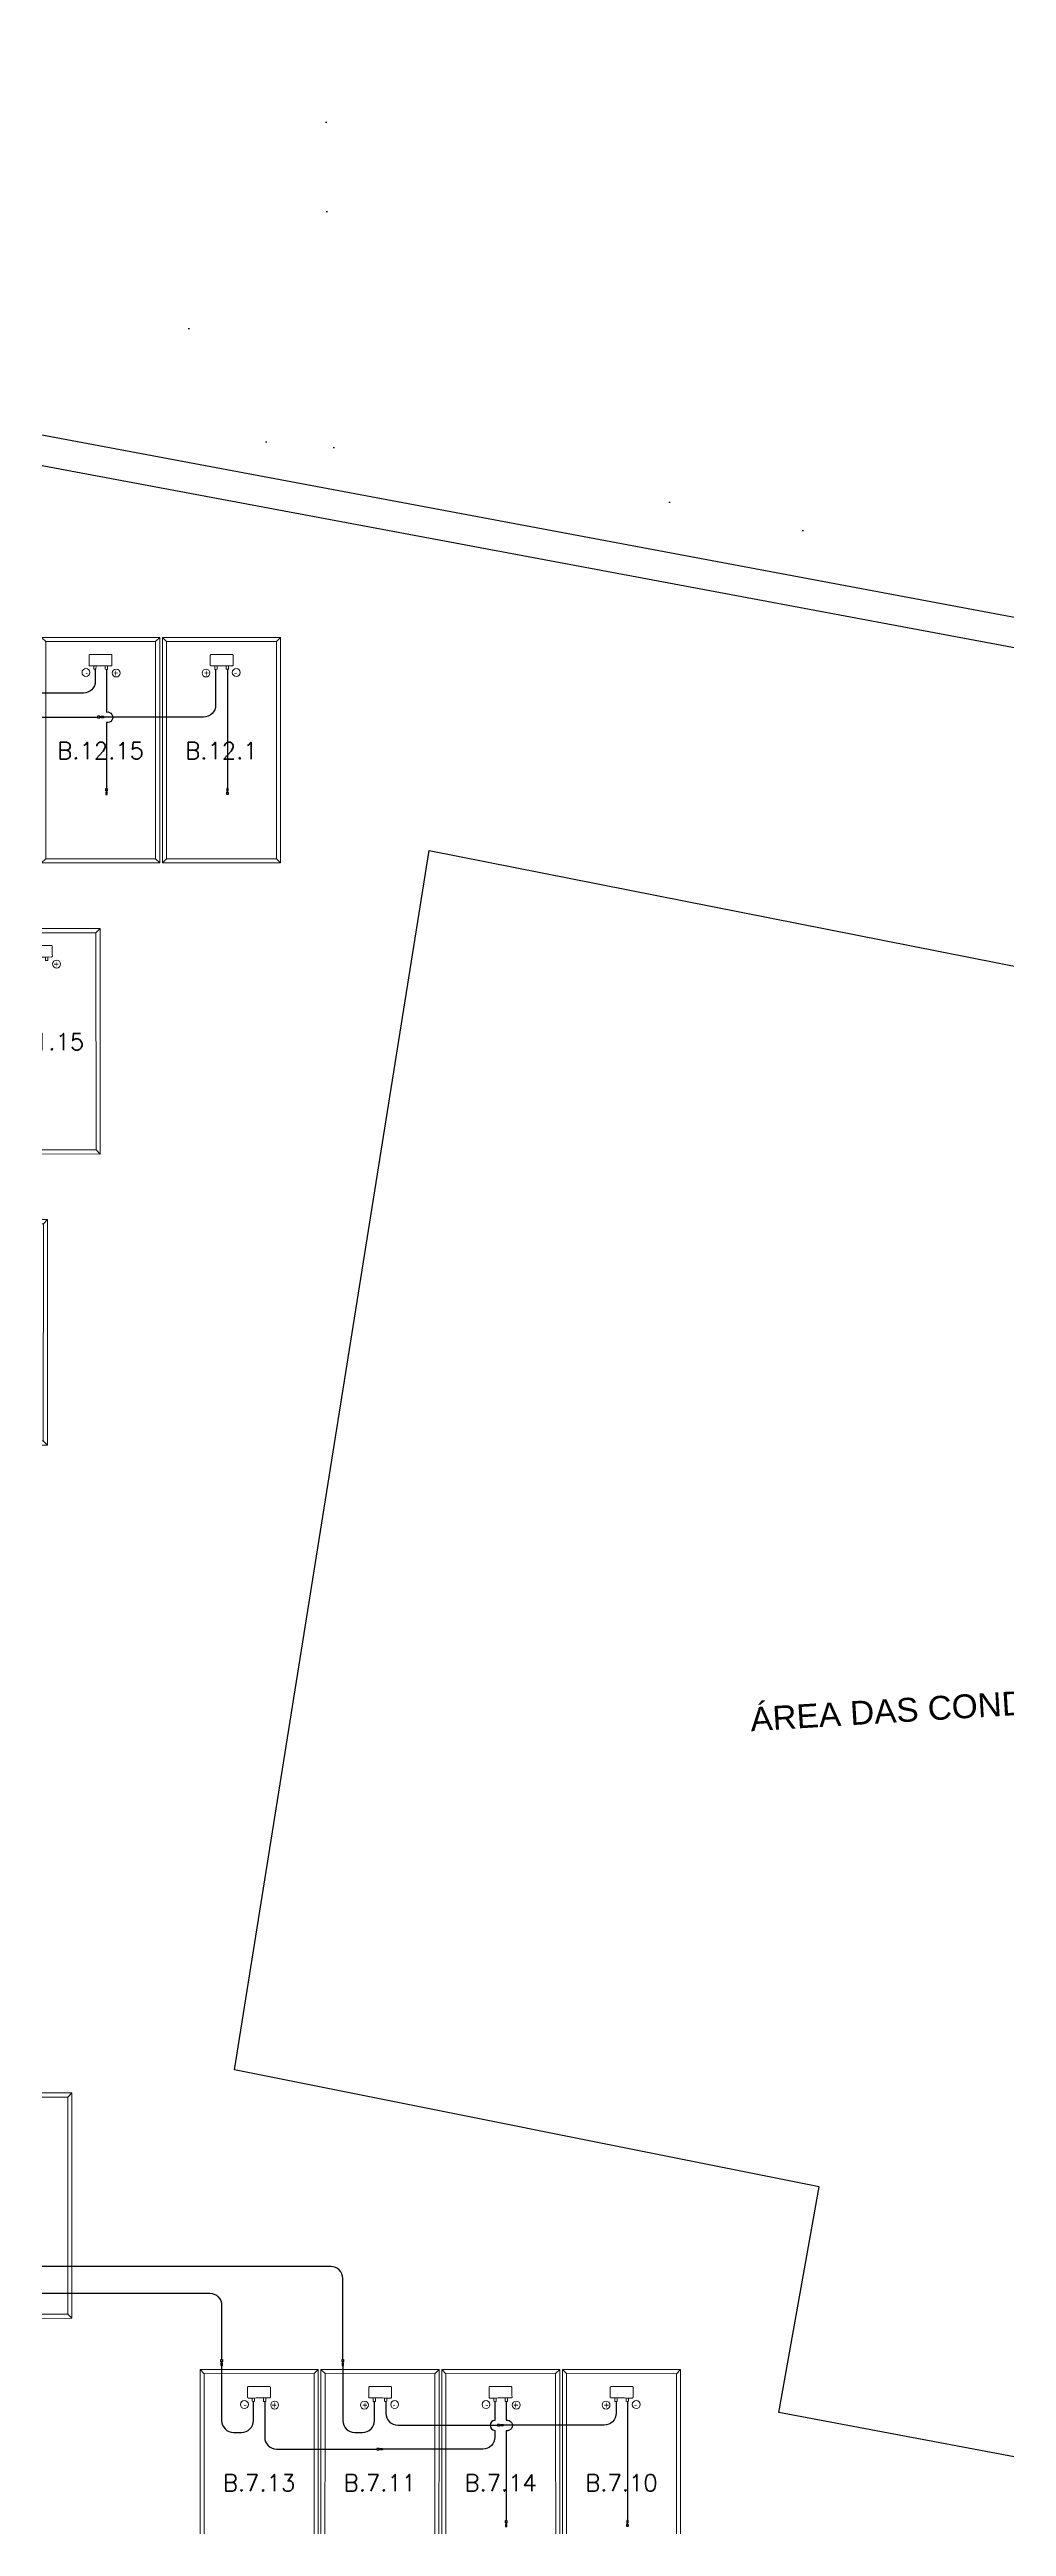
# Model space of a CAD drawing. Header units: metres. Extents: x 1796 to 2240, y -1398 to -999.
# Drawn here: x 2020.39 to 2028.42, y -1176.4 to -1155.63 of the extents above; entities that cross this region are included whole.
import ezdxf

# ---------------------------------------------------------------- set-up
doc = ezdxf.new("R2010")
doc.units = ezdxf.units.M
doc.header["$MEASUREMENT"] = 0
for name, color, linetype in [('ARQUITETURA', 253, 'CONTINUOUS'), ('CABO_MODULO_FV', 7, 'CONTINUOUS'), ('CABO_ORION_FV', 7, 'CONTINUOUS'), ('CONECTOR_MODULO_FV', 3, 'CONTINUOUS'), ('MÓDULOS FV', 7, 'CONTINUOUS')]:
    doc.layers.add(name, color=color, linetype=linetype)
doc.layers.add('MOD_ALOCADOS_A', color=5, linetype='CONTINUOUS', lineweight=9)
doc.layers.add('MODULOS_PV', color=2, linetype='CONTINUOUS', lineweight=9)
doc.styles.add('ENGECAD', font='arial.ttf')
doc.styles.add('R120-500', font='romans.shx', dxfattribs={"height": 1.5})
pattern_1 = [(350.62296, (1466.5355, -762.2295), (4.08992, 4.08927), [0, -4.56, 0, -5.1, 0, -4.875]), (320.623, (1466.5355, -762.2295), (9.808834, 1.91215), [0, -2.46, 0, -4.11, 0, -1.575]), (280.62296, (1464.013, -759.536), (6.39856, -6.807323), [0, -1.5, 0, -5.4, 0, -7.05]), (270.623, (1464.013, -759.536), (8.08648, -4.78256), [0, -0.75, 0, -3.54, 0, -4.05])]

# ---------------------------------------------------------------- blocks, each defined once
blk = doc.blocks.new('modulo')
at = {"layer": 'MODULOS_PV', "color": 8}
for p, q in [((-0.751, 2.014), (-0.753, 2.063)), ((-1.381, 1.342), (-1.43, 1.34)), ((0.577, 0.769), (0.626, 0.771)), ((-0.053, 0.097), (-0.051, 0.048))]:
    blk.add_line(p, q, dxfattribs=at)
for points in [[(-1.43, 1.34), (-0.753, 2.063), (0.626, 0.771), (-0.051, 0.048)], [(-1.381, 1.342), (-0.751, 2.014), (0.577, 0.769), (-0.053, 0.097)]]:
    blk.add_lwpolyline(points, close=True, dxfattribs=at)
for points in [[(-0.956, 1.498), (-0.935, 1.478), (-0.922, 1.492), (-0.943, 1.512)], [(-0.878, 1.581), (-0.857, 1.562), (-0.87, 1.548), (-0.891, 1.567)]]:
    blk.add_lwpolyline(points, dxfattribs=at)
blk.add_circle((-0.793, 1.591), 0.0332, dxfattribs=at)
at = {"layer": 'MODULOS_PV', "color": 1}
blk.add_circle((-0.963, 1.403), 0.0332, dxfattribs=at)
at = {"layer": 'MODULOS_PV', "color": 8}
blk.add_open_spline([(-0.986, 1.473), (-1.006, 1.493), (-1.027, 1.512), (-1.048, 1.532), (-1.048, 1.532), (-1.049, 1.534), (-1.049, 1.536), (-1.048, 1.538), (-1.048, 1.539), (-1.007, 1.583), (-0.966, 1.627), (-0.925, 1.67), (-0.924, 1.671), (-0.922, 1.672), (-0.919, 1.672), (-0.918, 1.671), (-0.917, 1.671), (-0.897, 1.652), (-0.876, 1.632), (-0.855, 1.613), (-0.855, 1.612), (-0.854, 1.611), (-0.854, 1.608), (-0.855, 1.606), (-0.855, 1.605), (-0.896, 1.561), (-0.937, 1.518), (-0.978, 1.474), (-0.979, 1.473), (-0.981, 1.472), (-0.984, 1.472), (-0.985, 1.473), (-0.986, 1.473)], degree=3, knots=[0, 0, 0, 0, 1, 1, 1, 1.002534, 1.003925, 1.008052, 1.008052, 1.008052, 2.008052, 2.008052, 2.008052, 2.012179, 2.01357, 2.016104, 2.016104, 2.016104, 3.016104, 3.016104, 3.016104, 3.018638, 3.02003, 3.024156, 3.024156, 3.024156, 4.024156, 4.024156, 4.024156, 4.028283, 4.029675, 4.032208, 4.032208, 4.032208, 4.032208], dxfattribs=at)
at = {"layer": 'MODULOS_PV', "color": 8, "insert": (-0.827, 1.597), "char_height": 0.0572, "width": 0.10748, "attachment_point": 1, "rotation": 46.8722}
blk.add_mtext('-', dxfattribs=at)
at = {"layer": 'MODULOS_PV', "color": 1, "insert": (-0.997, 1.409), "char_height": 0.0572, "width": 0.10748, "attachment_point": 1, "rotation": 46.8722}
blk.add_mtext('+', dxfattribs=at)
blk = doc.blocks.new('CONECTOR_PLACA')
at = {"layer": 'CONECTOR_MODULO_FV'}
blk.add_hatch(color=256, dxfattribs=at).paths.add_polyline_path([(-0.001, -0.018), (0.001, -0.018), (0.001, -0.024), (0, -0.024), (-0.001, -0.024)])
for p, q in [((0, 0), (-0.006, 0)), ((-0.006, 0), (-0.006, -0.018)), ((0.006, 0), (0, 0)), ((0.006, -0.018), (0.006, 0)), ((-0.006, -0.018), (0.006, -0.018)), ((-0.001, -0.018), (-0.001, -0.024)), ((0.001, -0.018), (0.001, -0.024))]:
    blk.add_line(p, q, dxfattribs=at)
for points in [[(-0.002, -0.018), (-0.002, -0.022), (-0.001, -0.023), (-0.001, -0.024), (0, -0.024)], [(0.002, -0.018), (0.002, -0.022), (0.001, -0.023), (0.001, -0.024), (0, -0.024)]]:
    blk.add_lwpolyline(points, dxfattribs=at)
blk = doc.blocks.new('CONECTOR ORION')
at = {"layer": 'CONECTOR_MODULO_FV', "true_color": 0xf8d731}
blk.add_hatch(color=40, dxfattribs=at).paths.add_polyline_path([(-537.822, -669.536), (-537.822, -669.538), (-537.816, -669.538), (-537.816, -669.537), (-537.816, -669.536)])
at = {"layer": 'CONECTOR_MODULO_FV', "color": 40, "true_color": 0xf8d731}
for p, q in [((-537.84, -669.537), (-537.84, -669.531)), ((-537.84, -669.531), (-537.822, -669.531)), ((-537.84, -669.543), (-537.84, -669.537)), ((-537.822, -669.543), (-537.84, -669.543)), ((-537.822, -669.531), (-537.822, -669.543)), ((-537.822, -669.536), (-537.816, -669.536)), ((-537.822, -669.538), (-537.816, -669.538))]:
    blk.add_line(p, q, dxfattribs=at)
for points in [[(-537.822, -669.534), (-537.818, -669.534), (-537.817, -669.536), (-537.816, -669.536), (-537.816, -669.537)], [(-537.822, -669.539), (-537.818, -669.539), (-537.817, -669.538), (-537.816, -669.538), (-537.816, -669.537)]]:
    blk.add_lwpolyline(points, dxfattribs=at)

msp = doc.modelspace()

# ---------------------------------------------------------------- hatches: boundary and pattern name
at = {"layer": 'ARQUITETURA'}
h = msp.add_hatch(dxfattribs=at)
h.set_pattern_fill('AR-SAND', color=116, scale=3, angle=-46.877, style=0)
h.set_pattern_definition(pattern_1)
edge = h.paths.add_edge_path()
edge.add_line((2048.41, -1161.912), (2047.65, -1163.919))
edge.add_arc((2015.073, -1249.958), 92, 69.26198, 79.43995)
edge.add_line((2031.934, -1159.516), (2031.658, -1160.99))
edge.add_line((2031.658, -1160.99), (2009.518, -1156.844))
edge.add_line((2009.518, -1156.844), (2011.289, -1147.384))
edge.add_line((2011.289, -1147.384), (2033.265, -1151.499))
edge.add_line((2033.265, -1151.499), (2037.108, -1132.566))
edge.add_line((2037.108, -1132.566), (2028.352, -1123.315))
edge.add_line((2028.352, -1123.315), (2021.935, -1122.012))
edge.add_line((2021.935, -1122.012), (2022.419, -1119.626))
edge.add_arc((2025.457, -1120.243), 3.1, 43.1229, 168.5248, ccw=False)
edge.add_line((2027.72, -1118.124), (2040.231, -1131.482))
edge.add_arc((2039.063, -1132.575), 1.6, -10.3134, 43.1255, ccw=False)
edge.add_line((2040.638, -1132.862), (2037.908, -1147.419))
edge.add_arc((2043.365, -1148.443), 5.552, 169.3787, 228.4034)
edge.add_line((2039.679, -1152.595), (2048.41, -1161.912))
h = msp.add_hatch(dxfattribs=at)
h.set_pattern_fill('AR-SAND', color=116, scale=3, angle=-46.877, style=0)
h.set_pattern_definition(pattern_1)
h.paths.add_polyline_path([(2005.926, -1176.011), (2011.481, -1177.051), (2011.762, -1182.232), (2013.85, -1188.788), (2015.045, -1193.275), (2016.47, -1200.453), (2020.438, -1211.407), (2019.663, -1211.256), (2004.648, -1175.957), (2004.347, -1174.315), (2005.515, -1174.1)])
edge = h.paths.add_edge_path()
edge.add_line((2001.722, -1179.297), (1999.392, -1178.857))
edge.add_line((1999.392, -1178.857), (2000.761, -1183.752))
edge.add_line((2000.761, -1183.752), (2002.49, -1184.228))
edge.add_line((2002.49, -1184.228), (2004.036, -1186.015))
edge.add_line((2004.036, -1186.015), (2004.69, -1192.706))
edge.add_line((2004.69, -1192.706), (2007.184, -1195.369))
edge.add_line((2007.184, -1195.369), (2009.963, -1201.075))
edge.add_line((2009.963, -1201.075), (2013.609, -1210.073))
edge.add_line((2013.609, -1210.073), (2014.922, -1210.329))
edge.add_line((2014.922, -1210.329), (2001.72, -1179.293))

# ---------------------------------------------------------------- linework, layer by layer
for p, q in [((2031.731, -1161.004), (2009.518, -1156.844)), ((2031.685, -1161.25), (2009.717, -1157.136))]:
    msp.add_line(p, q, dxfattribs=at)
msp.add_lwpolyline([(2026.848, -1173.552), (2021.943, -1172.57), (2023.577, -1162.35), (2034.056, -1164.419), (2032.923, -1169.73), (2038.577, -1170.784), (2038.196, -1172.341), (2034.683, -1171.793), (2033.78, -1176.812), (2026.508, -1175.441)], close=True, dxfattribs=at)
at = {"layer": 'CABO_MODULO_FV'}
for p, q in [((2021.884, -1160.83), (2021.884, -1161.83)), ((2025.239, -1175.349), (2025.239, -1176.349))]:
    msp.add_line(p, q, dxfattribs=at)
for points in [[(2020.776, -1160.83), (2020.776, -1160.93, -0.414214), (2020.676, -1161.03), (2019.828, -1161.03)], [(2019.855, -1160.83), (2019.855, -1160.989, -1), (2019.855, -1161.074), (2019.855, -1161.13, 0.414214), (2019.955, -1161.23), (2020.795, -1161.23)], [(2021.836, -1175.048), (2021.836, -1175.509, 0.414211), (2021.936, -1175.609), (2022.002, -1175.609, 0.414214), (2022.102, -1175.509), (2022.102, -1175.349)], [(2024.127, -1175.349), (2024.127, -1175.508, 0.928013), (2024.127, -1175.593), (2024.127, -1175.649, -0.414214), (2024.027, -1175.749), (2023.186, -1175.749)], [(2023.213, -1175.349), (2023.213, -1175.449, 0.414214), (2023.313, -1175.549), (2024.148, -1175.549)]]:
    msp.add_lwpolyline(points, format="xyb", dxfattribs=at)
at = {"layer": 'CABO_MODULO_FV', "color": 1}
for points in [[(2021.785, -1160.83), (2021.785, -1160.989, -0.006123), (2021.785, -1161.074), (2021.785, -1161.13, -0.414214), (2021.685, -1161.23), (2020.844, -1161.23)], [(2020.871, -1160.83), (2020.871, -1161.188, -1.188522), (2020.871, -1161.276), (2020.871, -1161.83)], [(2022.852, -1175.048), (2022.852, -1175.509, 0.414211), (2022.952, -1175.609), (2023.018, -1175.609, 0.414214), (2023.118, -1175.509), (2023.118, -1175.349)], [(2022.197, -1175.349), (2022.197, -1175.508, -0.007755), (2022.197, -1175.593), (2022.197, -1175.649, 0.414214), (2022.297, -1175.749), (2023.138, -1175.749)], [(2025.144, -1175.349), (2025.144, -1175.449, -0.414214), (2025.044, -1175.549), (2024.196, -1175.549)], [(2024.223, -1175.349), (2024.223, -1175.507, -1.170805), (2024.223, -1175.595), (2024.223, -1176.349)]]:
    msp.add_lwpolyline(points, format="xyb", dxfattribs=at)
at = {"layer": 'CABO_ORION_FV', "color": 14, "linetype": 'ByBlock'}
msp.add_lwpolyline([(2020.038, -1174.078), (2020.038, -1174.343, 0.414214), (2020.138, -1174.443), (2021.736, -1174.443, -0.414214), (2021.836, -1174.543), (2021.836, -1174.999)], format="xyb", dxfattribs=at)
at = {"layer": 'CABO_ORION_FV', "color": 9, "linetype": 'ByBlock', "true_color": 0xbababa}
msp.add_lwpolyline([(2022.852, -1175), (2022.852, -1174.318, 0.414214), (2022.752, -1174.218), (2020.233, -1174.218, -0.414214), (2020.133, -1174.118), (2020.133, -1174.078)], format="xyb", dxfattribs=at)

# ---------------------------------------------------------------- block references
at = {"layer": 'CONECTOR_MODULO_FV'}
for name, p, rotation in [('CONECTOR_PLACA', (2020.795, -1161.23), 90), ('CONECTOR ORION', (1352.347, -624.039), 90.00000000000001), ('CONECTOR ORION', (2691.373, -1712.839), 270), ('CONECTOR_PLACA', (2021.836, -1175.048), 180), ('CONECTOR ORION', (2692.389, -1712.839), 270), ('CONECTOR_PLACA', (2022.852, -1175.048), 180), ('CONECTOR_PLACA', (2024.148, -1175.549), 90), ('CONECTOR_PLACA', (2023.138, -1175.749), 90), ('CONECTOR ORION', (1355.702, -638.558), 90.00000000000001)]:
    msp.add_blockref(name, p, dxfattribs=dict(at, rotation=rotation))
at = {"layer": 'CONECTOR_MODULO_FV', "xscale": -1, "rotation": 270}
for name, p in [('CONECTOR_PLACA', (2020.844, -1161.23)), ('CONECTOR ORION', (2690.408, -624.039)), ('CONECTOR_PLACA', (2024.196, -1175.549)), ('CONECTOR_PLACA', (2023.186, -1175.749)), ('CONECTOR ORION', (2693.76, -638.558))]:
    msp.add_blockref(name, p, dxfattribs=at)
at = {"layer": 'CONECTOR_MODULO_FV', "xscale": -1}
for p in [(2020.871, -1161.83), (2024.223, -1176.349)]:
    msp.add_blockref('CONECTOR_PLACA', p, dxfattribs=at)
at = {"layer": 'CONECTOR_MODULO_FV'}
for p in [(2021.884, -1161.83), (2025.239, -1176.349)]:
    msp.add_blockref('CONECTOR_PLACA', p, dxfattribs=at)
at = {"layer": 'MÓDULOS FV', "rotation": 313.12783086684}
for p in [(2019.313, -1162.523), (2021.339, -1162.523), (2018.813, -1164.963), (2019.384, -1167.403), (2018.97, -1169.843), (2018.576, -1174.723), (2019.589, -1174.723), (2022.668, -1177.042), (2024.694, -1177.042)]:
    msp.add_blockref('modulo', p, dxfattribs=at)
at = {"layer": 'MÓDULOS FV', "xscale": -1, "rotation": 46.87216913315991}
for p in [(2021.317, -1162.523), (2020.817, -1164.963), (2022.646, -1177.042), (2024.672, -1177.042)]:
    msp.add_blockref('modulo', p, dxfattribs=at)

# ---------------------------------------------------------------- texts
at = {"layer": 'ARQUITETURA', "style": 'ENGECAD'}
msp.add_text('ÁREA DAS CONDENSADORAS', height=0.2, rotation=3.4916, dxfattribs=at).set_placement((2026.276, -1169.732))
at = {"layer": 'MOD_ALOCADOS_A', "color": 1, "char_height": 0.14, "attachment_point": 5, "style": 'R120-500'}
for s, insert in [('B.12.15', (2020.821, -1161.512)), ('B.12.1', (2021.834, -1161.512))]:
    msp.add_mtext_dynamic_manual_height_columns(s, width=0.992, gutter_width=7.5, heights=[0], dxfattribs=dict(at, insert=insert))
at = {"layer": 'MOD_ALOCADOS_A', "color": 2, "insert": (2020.32, -1163.952), "char_height": 0.14, "attachment_point": 5, "style": 'R120-500'}
msp.add_mtext_dynamic_manual_height_columns('B.11.15', width=0.992, gutter_width=7.5, heights=[0], dxfattribs=at)
at = {"layer": 'MOD_ALOCADOS_A', "color": 5, "char_height": 0.14, "attachment_point": 5, "style": 'R120-500'}
for s, insert in [('B.7.13', (2022.15, -1176.032)), ('B.7.11', (2023.163, -1176.032)), ('B.7.14', (2024.176, -1176.032)), ('B.7.10', (2025.189, -1176.032))]:
    msp.add_mtext_dynamic_manual_height_columns(s, width=0.992, gutter_width=7.5, heights=[0], dxfattribs=dict(at, insert=insert))

doc.saveas('drawing.dxf')
